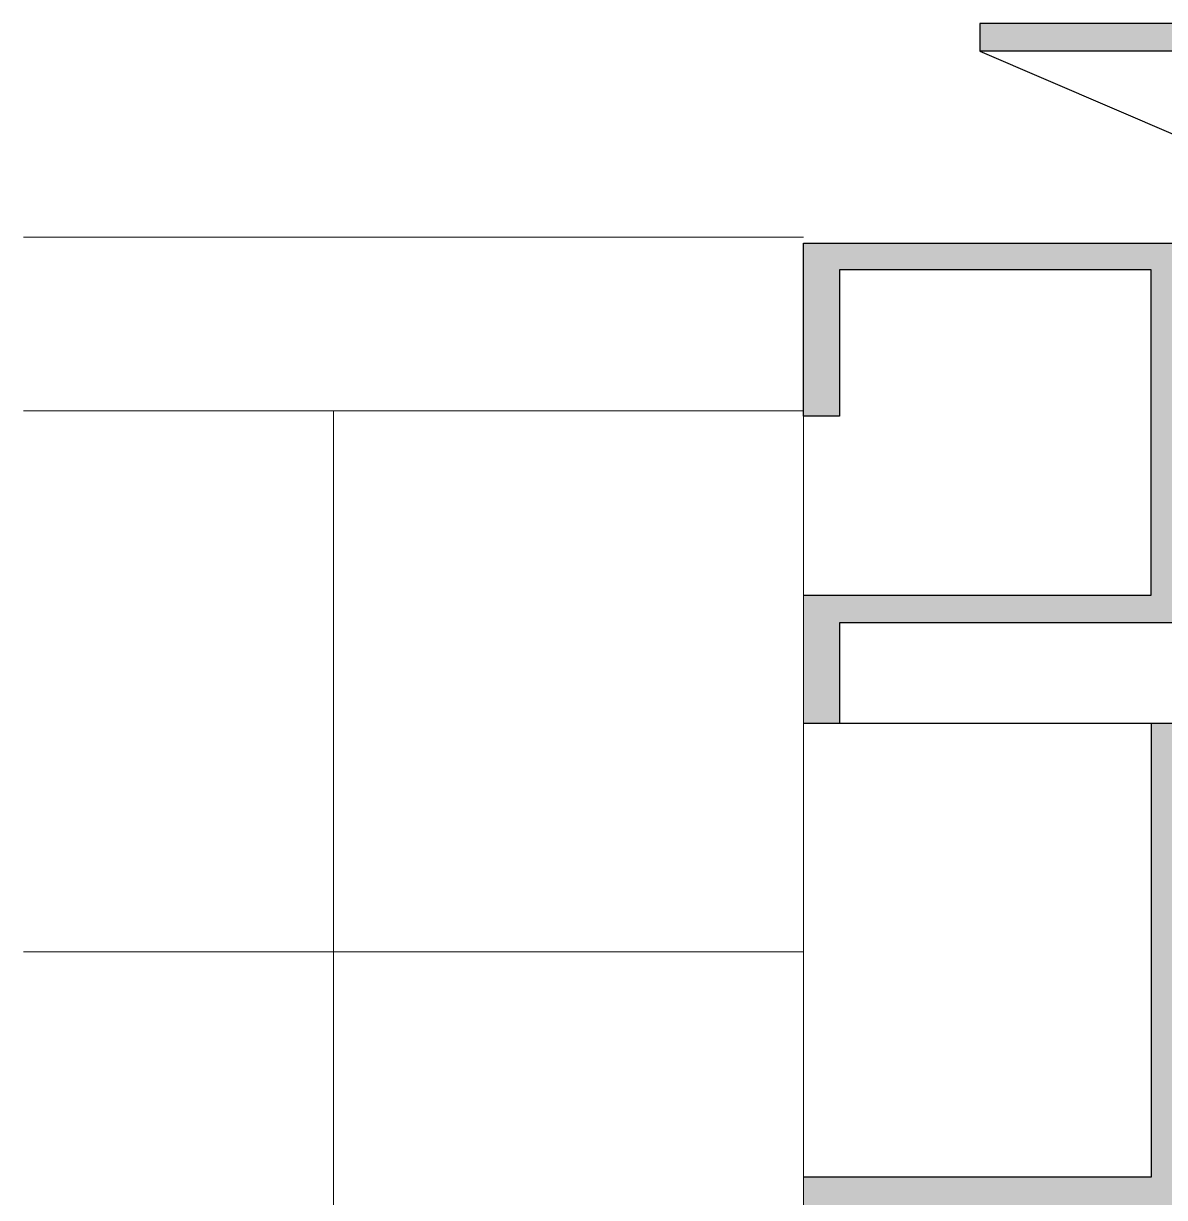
# Model space of a CAD drawing. Header units: millimetres. Extents: x 182 to 575, y -105 to 95.
# Drawn here: x 255.28 to 261.59, y 83.4 to 89.89 of the extents above; entities that cross this region are included whole.
import ezdxf

# ---------------------------------------------------------------- set-up
doc = ezdxf.new("R2010")
doc.units = ezdxf.units.MM
doc.header["$MEASUREMENT"] = 0
doc.layers.add('PDF_Geometry', color=7, linetype='Continuous')
doc.layers.add('PDF_Solid Fills', color=7, linetype='Continuous')

msp = doc.modelspace()

# ---------------------------------------------------------------- hatches: boundary and pattern name
at = {"layer": 'PDF_Solid Fills', "true_color": 0xb9b9b9, "transparency": 33554559}
for points in [[(260.5707, 89.7396), (269.1088, 89.7396), (269.1088, 89.892), (260.5707, 89.892)], [(261.6659, 83.511), (261.6659, 86.0205), (261.5183, 86.0205), (261.5183, 83.511), (259.5945, 83.511), (259.5945, 82.8015), (259.7945, 82.8015), (259.7945, 83.3586), (270.3516, 83.3586), (270.3516, 82.8015), (270.504, 82.8015), (270.504, 83.511)]]:
    msp.add_hatch(color=9, dxfattribs=at).paths.add_polyline_path(points)
h = msp.add_hatch(color=9, dxfattribs=at)
h.paths.add_polyline_path([(271.0088, 87.8205), (269.7088, 87.8205), (269.7088, 88.5301), (271.0088, 88.5301)])
h.paths.add_polyline_path([(269.6088, 87.7205), (271.2088, 87.7205), (271.2088, 88.6777), (268.0088, 88.6777), (268.0088, 86.7301), (261.6659, 86.7301), (261.6659, 88.6777), (259.5945, 88.6777), (259.5945, 87.7205), (259.7945, 87.7205), (259.7945, 88.5301), (261.5183, 88.5301), (261.5183, 86.7301), (259.5945, 86.7301), (259.5945, 86.0205), (259.7945, 86.0205), (259.7945, 86.5777), (270.3516, 86.5777), (270.3516, 86.0205), (270.504, 86.0205), (270.504, 86.7301), (268.1088, 86.7301), (268.1088, 88.5301), (269.6088, 88.5301)], flags=0)

# ---------------------------------------------------------------- linework, layer by layer
at = {"layer": 'PDF_Geometry', "lineweight": 25}
msp.add_lwpolyline([(260.5707, 89.892), (260.5707, 89.7396), (261.6659, 89.2682), (268.0088, 89.2682), (269.1088, 89.7396), (269.1088, 89.892)], close=True, dxfattribs=at)
for points in [[(269.1088, 89.7396), (260.5707, 89.7396)], [(259.5945, 86.7301), (261.5183, 86.7301), (261.5183, 88.5301), (259.7945, 88.5301), (259.7945, 87.7205), (259.5945, 87.7205), (259.5945, 88.6777), (261.6659, 88.6777)], [(270.3516, 86.0205), (270.3516, 86.5777), (259.7945, 86.5777), (259.7945, 86.0205)], [(261.5183, 86.0205), (261.5183, 83.511), (259.5945, 83.511)], [(270.504, 86.0205), (259.5945, 86.0205)]]:
    msp.add_lwpolyline(points, dxfattribs=at)
at = {"layer": 'PDF_Geometry', "lineweight": 13}
for points in [[(259.5945, 88.711), (255.2802, 88.711)], [(259.5945, 87.7491), (255.2802, 87.7491)], [(256.9945, 87.7491), (256.9945, 70.5062)], [(259.5945, 84.7586), (255.2802, 84.7586)]]:
    msp.add_lwpolyline(points, dxfattribs=at)
at = {"layer": 'PDF_Geometry', "lineweight": 20}
msp.add_lwpolyline([(259.5945, 87.7491), (259.5945, 66.6777)], dxfattribs=at)

doc.saveas('drawing.dxf')
